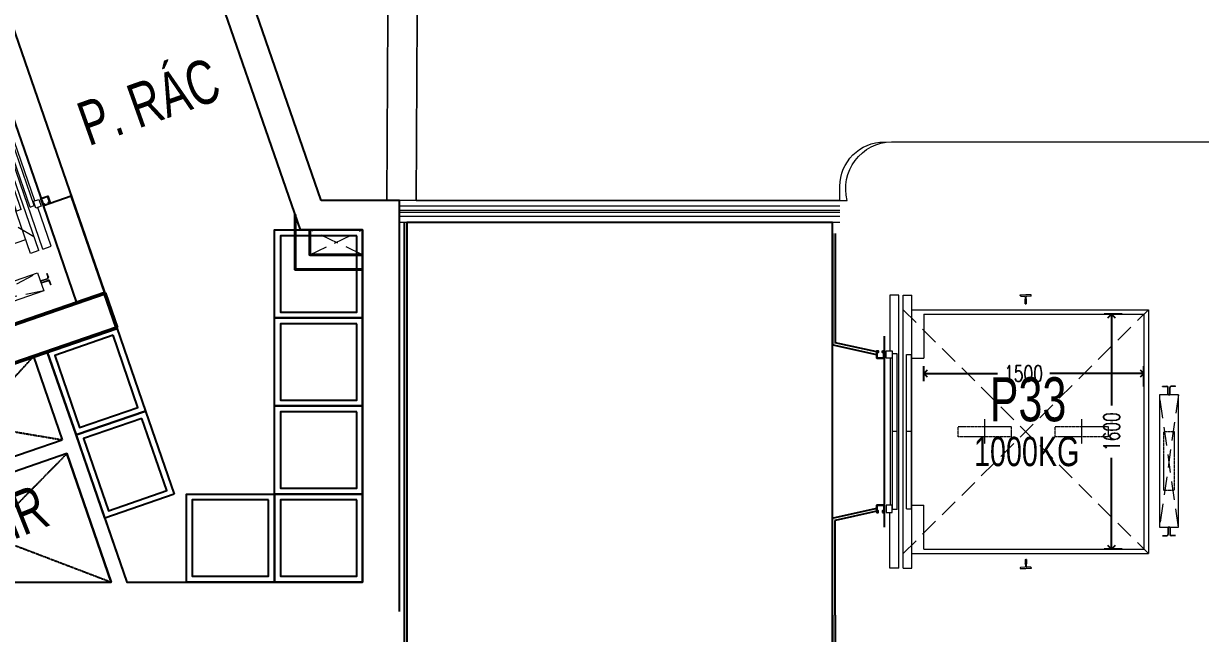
# Model space of a CAD drawing. Header units: millimetres. Extents: x -361681467 to 361175952, y -1292982 to 1550216.
# Drawn here: x -48872 to -40859, y 25220 to 29376 of the extents above; entities that cross this region are included whole.
import ezdxf
from ezdxf.enums import TextEntityAlignment as Align
from ezdxf.xclip import XClip

# ---------------------------------------------------------------- set-up
doc = ezdxf.new("R2010")
doc.units = ezdxf.units.MM
doc.header["$MEASUREMENT"] = 0
doc.header["$XCLIPFRAME"] = 0
for name, pattern in [('HIDDEN', [0.375, 0.25, -0.125]), ('Xref_ST_MBDV Cot vach 30.7.2022$0$CENTERX2', [4, 2.5, -0.5, 0.5, -0.5]), ('Xref_ST_MBDV Cot vach 30.7.2022$0$HIDDEN', [0.375, 0.25, -0.125]), ('Xref_ST_MBDV Cot vach 30.7.2022$0$PHANTOMX2', [5, 2.5, -0.5, 0.5, -0.5, 0.5, -0.5]), ('Xref_ST_MBDV Cot vach 30.7.2022$0$ST_MBDV Cot vach 220803$0$HIDDEN', [0.375, 0.25, -0.125]), ('Xref_ST_MBDV Cot vach 30.7.2022$0$ST_MBDV Cot vach 220803$0$PHANTOMX2', [5, 2.5, -0.5, 0.5, -0.5, 0.5, -0.5])]:
    doc.linetypes.add(name, pattern=pattern)
for name, color, linetype, lineweight in [('00_duong_QH', 7, 'Continuous', 9), ('AUDIT_I_220808132811-11', 7, 'Continuous', 9), ('KT-Kich thuoc', 159, 'Continuous', 18), ('KT-lomo nuoc', 3, 'HIDDEN', 5), ('KT-Net cat', 1, 'Continuous', 40), ('Xref_ST_MBDV Cot vach 30.7.2022$0$KT-Net cua', 87, 'Continuous', 9), ('Xref_ST_MBDV Cot vach 30.7.2022$0$KT-Net thay', 7, 'Continuous', 15), ('Xref_ST_MBDV Cot vach 30.7.2022$0$KT-Noi that', 36, 'Continuous', 9), ('Xref_ST_MBDV Cot vach 30.7.2022$0$ST_MBDV Cot vach 220803$0$KT-Noi that', 36, 'Continuous', 9), ('Xref_ST_MBDV Cot vach 30.7.2022$0$ST_MBDV Cot vach 220803$0$Xref_ST_MBDV Cot vach 30.7.2022$0$KT-Net cot vach', 6, 'Continuous', 50)]:
    doc.layers.add(name, color=color, linetype=linetype, lineweight=lineweight)
for name, color, linetype in [('Xref_ST_MBDV Cot vach 30.7.2022$0$KT-Dim', 8, 'Continuous'), ('Xref_ST_MBDV Cot vach 30.7.2022$0$KT-Net manh', 139, 'Continuous'), ('Xref_ST_MBDV Cot vach 30.7.2022$0$KT-Text', 7, 'Continuous'), ('Xref_ST_MBDV Cot vach 30.7.2022$0$KT-Tuong', 1, 'Continuous'), ('Xref_ST_MBDV Cot vach 30.7.2022$0$ST_MBDV Cot vach 220803$0$220403_HDN_Penthouse Plan$0$A-_FURN----_E-_N', 251, 'Continuous'), ('Xref_ST_MBDV Cot vach 30.7.2022$0$ST_MBDV Cot vach 220803$0$KT-Khuat', 9, 'Xref_ST_MBDV Cot vach 30.7.2022$0$ST_MBDV Cot vach 220803$0$HIDDEN'), ('Xref_ST_MBDV Cot vach 30.7.2022$0$ST_MBDV Cot vach 220803$0$KT-Net manh', 139, 'Continuous'), ('Xref_ST_MBDV Cot vach 30.7.2022$0$ST_MBDV Cot vach 220803$0$KT-Text', 7, 'Continuous'), ('Xref_ST_MBDV Cot vach 30.7.2022$0$ST_MBDV Cot vach 220803$0$Xref_ST_MBDV Cot vach 30.7.2022$0$KT-Text', 7, 'Continuous'), ('Xref_ST_MBDV Cot vach 30.7.2022$0$ST_MBDV Cot vach 220803$0$Xref_ST_MBDV Cot vach 30.7.2022$0$KT-Tuong', 1, 'Continuous')]:
    doc.layers.add(name, color=color, linetype=linetype)
doc.styles.add('Xref_ST_MBDV Cot vach 30.7.2022$0$Arial', font='arial.ttf', dxfattribs={"width": 0.7})
doc.styles.add('Xref_ST_MBDV Cot vach 30.7.2022$0$DIM', font='vnsimli.shx', dxfattribs={"width": 0.7})
doc.styles.add('Xref_ST_MBDV Cot vach 30.7.2022$0$ST_MBDV Cot vach 220803$0$Arial', font='arial.ttf', dxfattribs={"width": 0.7})
doc.styles.add('Xref_ST_MBDV Cot vach 30.7.2022$0$ST_MBDV Cot vach 220803$0$DIM', font='vnsimli.shx', dxfattribs={"width": 0.7})
doc.styles.add('Xref_ST_MBDV Cot vach 30.7.2022$0$ST_MBDV Cot vach 220803$0$Xref_ST_MBDV Cot vach 30.7.2022$0$Arial', font='arial.ttf', dxfattribs={"width": 0.7})
doc.dimstyles.new('Xref_ST_MBDV Cot vach 30.7.2022$0$CCU 1-100 A1', dxfattribs={"dimscale": 100, "dimtxt": 2.2, "dimasz": 1, "dimexe": 1, "dimexo": 0, "dimgap": 1, "dimtad": 1, "dimdec": 0, "dimdsep": 46, "dimtxsty": 'Xref_ST_MBDV Cot vach 30.7.2022$0$DIM', "dimblk1": 'Xref_ST_MBDV Cot vach 30.7.2022$0$_ARCHTICK', "dimblk2": 'Xref_ST_MBDV Cot vach 30.7.2022$0$_ARCHTICK', "dimsah": 1, "dimcen": 0, "dimdle": 1, "dimclrd": 256, "dimclre": 256, "dimclrt": 31, "dimadec": 0, "dimazin": 0, "dimtfac": 1, "dimtdec": 0, "dimtix": 1, "dimtmove": 2, "dimatfit": 3, "dimldrblk": 'Xref_ST_MBDV Cot vach 30.7.2022$0$_ARCHTICK', "dimfxl": 8, "dimtolj": 1, "dimarcsym": 0})
doc.dimstyles.new('Xref_ST_MBDV Cot vach 30.7.2022$0$ST_MBDV Cot vach 220803$0$CCU 1-100 A1', dxfattribs={"dimscale": 100, "dimtxt": 2.2, "dimasz": 1, "dimexe": 1, "dimexo": 0, "dimgap": 1, "dimtad": 1, "dimdec": 0, "dimdsep": 46, "dimtxsty": 'Xref_ST_MBDV Cot vach 30.7.2022$0$ST_MBDV Cot vach 220803$0$DIM', "dimblk1": 'Xref_ST_MBDV Cot vach 30.7.2022$0$ST_MBDV Cot vach 220803$0$_ARCHTICK', "dimblk2": 'Xref_ST_MBDV Cot vach 30.7.2022$0$ST_MBDV Cot vach 220803$0$_ARCHTICK', "dimsah": 1, "dimcen": 0, "dimdle": 1, "dimclrd": 256, "dimclre": 256, "dimclrt": 31, "dimadec": 0, "dimazin": 0, "dimtfac": 1, "dimtdec": 0, "dimtix": 1, "dimtmove": 2, "dimatfit": 3, "dimldrblk": 'Xref_ST_MBDV Cot vach 30.7.2022$0$ST_MBDV Cot vach 220803$0$_ARCHTICK', "dimfxl": 8, "dimtolj": 1, "dimarcsym": 0})

# ---------------------------------------------------------------- blocks, each defined once
blk = doc.blocks.new('Xref_ST_MBDV Cot vach 30.7.2022$0$ST_MBDV Cot vach 220803$0$_Open90')
at = {"color": 0, "linetype": 'ByBlock', "lineweight": -2}
for p, q in [((0, 0), (-1, 0)), ((-0.5, 0.5), (0, 0)), ((0, 0), (-0.5, -0.5))]:
    blk.add_line(p, q, dxfattribs=at)
blk = doc.blocks.new('*D35')
at = {"layer": 'Defpoints', "color": 5, "transparency": 16777216}
for p, q in [((608.5, 1180), (506.9, 1180)), ((556.9, 1130), (556.9, 913.3)), ((556.9, 230), (556.9, 556.7)), ((645.5, 180), (506.9, 180))]:
    blk.add_line(p, q, dxfattribs=at)
at = {"layer": 'Defpoints', "color": 0, "transparency": 16777216}
for p in [(556.9, 1180), (608.5, 1180, 0), (645.5, 180, 0)]:
    blk.add_point(p, dxfattribs=at)
at = {"layer": 'Defpoints', "color": 5, "transparency": 16777216, "xscale": 50, "yscale": 50, "zscale": 50}
for p, rotation in [((556.9, 1180), 90), ((556.9, 180), 270)]:
    blk.add_blockref('Xref_ST_MBDV Cot vach 30.7.2022$0$ST_MBDV Cot vach 220803$0$_Open90', p, dxfattribs=dict(at, rotation=rotation))
at = {"layer": 'Defpoints', "color": 5, "transparency": 16777216, "insert": (556.9, 735), "char_height": 110, "attachment_point": 5, "rotation": 90, "style": 'Xref_ST_MBDV Cot vach 30.7.2022$0$ST_MBDV Cot vach 220803$0$DIM'}
blk.add_mtext('\\A1;1000', dxfattribs=at)
blk = doc.blocks.new('Xref_ST_MBDV Cot vach 30.7.2022$0$ST_MBDV Cot vach 220803$0$_ARCHTICK')
at = {"color": 0, "linetype": 'ByBlock', "const_width": 0.15}
blk.add_lwpolyline([(-0.5, -0.5), (0.5, 0.5)], dxfattribs=at)
blk = doc.blocks.new('*D36')
at = {"layer": 'Defpoints', "color": 5, "transparency": 16777216}
for p, q in [((425, 204.6), (425, 325.7)), ((1725, 204.6), (1725, 325.7)), ((475, 275.7), (896.7, 275.7)), ((1675, 275.7), (1253.3, 275.7))]:
    blk.add_line(p, q, dxfattribs=at)
at = {"layer": 'Defpoints', "color": 0, "transparency": 16777216}
for p in [(1725, 275.7), (425, 204.6, 0), (1725, 204.6, 0)]:
    blk.add_point(p, dxfattribs=at)
at = {"layer": 'Defpoints', "color": 5, "transparency": 16777216, "xscale": 50, "yscale": 50, "zscale": 50, "rotation": 180}
blk.add_blockref('Xref_ST_MBDV Cot vach 30.7.2022$0$ST_MBDV Cot vach 220803$0$_Open90', (425, 275.7), dxfattribs=at)
at = {"layer": 'Defpoints', "color": 5, "transparency": 16777216, "xscale": 50, "yscale": 50, "zscale": 50}
blk.add_blockref('Xref_ST_MBDV Cot vach 30.7.2022$0$ST_MBDV Cot vach 220803$0$_Open90', (1725, 275.7), dxfattribs=at)
at = {"layer": 'Defpoints', "color": 5, "transparency": 16777216, "insert": (1075, 275.7), "char_height": 110, "attachment_point": 5, "style": 'Xref_ST_MBDV Cot vach 30.7.2022$0$ST_MBDV Cot vach 220803$0$DIM'}
blk.add_mtext('\\A1;1300', dxfattribs=at)
blk = doc.blocks.new('Xref_ST_MBDV Cot vach 30.7.2022$0$_Open90')
at = {"color": 0, "linetype": 'ByBlock', "lineweight": -2}
for p, q in [((0, 0), (-1, 0)), ((-0.5, 0.5), (0, 0)), ((0, 0), (-0.5, -0.5))]:
    blk.add_line(p, q, dxfattribs=at)
blk = doc.blocks.new('*D20')
at = {"layer": 'Defpoints', "color": 5, "transparency": 16777216}
for p, q in [((-2230, 1494.3), (-2230, 1595.8)), ((-2180, 1545.8), (-1728.4, 1545.8)), ((-780, 1545.8), (-1371.8, 1545.8)), ((-730, 1457.2), (-730, 1595.8))]:
    blk.add_line(p, q, dxfattribs=at)
at = {"layer": 'Defpoints', "color": 0, "transparency": 16777216}
for p in [(-2230, 1545.8), (-2230, 1494.3, 0), (-730, 1457.2, 0)]:
    blk.add_point(p, dxfattribs=at)
at = {"layer": 'Defpoints', "color": 5, "transparency": 16777216, "xscale": 50, "yscale": 50, "zscale": 50, "rotation": 180}
blk.add_blockref('Xref_ST_MBDV Cot vach 30.7.2022$0$_Open90', (-2230, 1545.8), dxfattribs=at)
at = {"layer": 'Defpoints', "color": 5, "transparency": 16777216, "xscale": 50, "yscale": 50, "zscale": 50}
blk.add_blockref('Xref_ST_MBDV Cot vach 30.7.2022$0$_Open90', (-730, 1545.8), dxfattribs=at)
at = {"layer": 'Defpoints', "color": 5, "transparency": 16777216, "insert": (-1550.1, 1545.8), "char_height": 110, "attachment_point": 5, "style": 'Xref_ST_MBDV Cot vach 30.7.2022$0$DIM'}
blk.add_mtext('\\A1;1500', dxfattribs=at)
blk = doc.blocks.new('Xref_ST_MBDV Cot vach 30.7.2022$0$_ARCHTICK')
at = {"color": 0, "linetype": 'ByBlock', "const_width": 0.15}
blk.add_lwpolyline([(-0.5, -0.5), (0.5, 0.5)], dxfattribs=at)
blk = doc.blocks.new('*D21')
at = {"layer": 'Defpoints', "color": 5, "transparency": 16777216}
for p, q in [((-879.1, 1950), (-1000.2, 1950)), ((-950.2, 1900), (-950.2, 1328.3)), ((-950.2, 400), (-950.2, 971.7)), ((-879.1, 350), (-1000.2, 350))]:
    blk.add_line(p, q, dxfattribs=at)
at = {"layer": 'Defpoints', "color": 0, "transparency": 16777216}
for p in [(-879.1, 1950, 0), (-950.2, 350), (-879.1, 350, 0)]:
    blk.add_point(p, dxfattribs=at)
at = {"layer": 'Defpoints', "color": 5, "transparency": 16777216, "xscale": 50, "yscale": 50, "zscale": 50}
for p, rotation in [((-950.2, 1950), 90), ((-950.2, 350), 270)]:
    blk.add_blockref('Xref_ST_MBDV Cot vach 30.7.2022$0$_Open90', p, dxfattribs=dict(at, rotation=rotation))
at = {"layer": 'Defpoints', "color": 5, "transparency": 16777216, "insert": (-950.2, 1150), "char_height": 110, "attachment_point": 5, "rotation": 90, "style": 'Xref_ST_MBDV Cot vach 30.7.2022$0$DIM'}
blk.add_mtext('\\A1;1600', dxfattribs=at)
blk = doc.blocks.new('ĂERWER')
at = {"layer": 'Xref_ST_MBDV Cot vach 30.7.2022$0$KT-Text', "style": 'Xref_ST_MBDV Cot vach 30.7.2022$0$Arial', "width": 0.7}
for s, height, p in [('P33', 300, (-35741.8, 26404)), ('1000KG', 200, (-35848.7, 26098.5))]:
    blk.add_text(s, height=height, dxfattribs=at).set_placement(p)
blk = doc.blocks.new('*U203')
at = {"layer": 'KT-lomo nuoc', "ltscale": 500}
for p, q in [((32.1, -166.9), (-353.5, -68.1)), ((-321.4, -235), (0, 0))]:
    blk.add_line(p, q, dxfattribs=at)
blk.add_lwpolyline([(32.1, -166.9), (-321.4, -235), (-353.5, -68.1), (0, 0)], close=True, dxfattribs=at)
blk = doc.blocks.new('CTN TN T39')
at = {"layer": 'KT-Net cat', "elevation": 0}
for points in [[(-36710.5, 1004.5), (-36710.5, 630), (-36250.5, 630)], [(-36610.5, 900), (-36610.5, 730), (-36250.5, 730)]]:
    blk.add_lwpolyline(points, dxfattribs=at)
at = {"layer": 'KT-lomo nuoc', "linetype": 'HIDDEN', "xscale": -0.9999999999999997, "rotation": 10.8976534755902}
blk.add_blockref('*U203', (-36610.5, 900, 0), dxfattribs=at)
blk = doc.blocks.new('Xref_ST_MBDV Cot vach 30.7.2022$0$ST_MBDV Cot vach 220803$0$THANG MAY RAC 500KG')
at = {"layer": 'Xref_ST_MBDV Cot vach 30.7.2022$0$ST_MBDV Cot vach 220803$0$KT-Net manh'}
blk.add_line((575, 1450), (1575, 1450), dxfattribs=at)
at = {"layer": 'Xref_ST_MBDV Cot vach 30.7.2022$0$ST_MBDV Cot vach 220803$0$KT-Net manh', "linetype": 'Continuous', "ltscale": 2}
blk.add_line((575, 1450), (1575, 1450), dxfattribs=at)
at = {"layer": 'Xref_ST_MBDV Cot vach 30.7.2022$0$ST_MBDV Cot vach 220803$0$KT-Net manh', "ltscale": 2}
for points in [[(575, 1460), (575, 1450), (625, 1450), (625, 1500), (575, 1500), (575, 1490), (585, 1490), (585, 1491.6), (576.6, 1491.6), (576.6, 1498.4), (623.4, 1498.4), (623.4, 1451.6), (576.6, 1451.6), (576.6, 1458.4), (585, 1458.4), (585, 1460)], [(1575, 1460), (1575, 1450), (1525, 1450), (1525, 1500), (1575, 1500), (1575, 1490), (1565, 1490), (1565, 1491.6), (1573.4, 1491.6), (1573.4, 1498.4), (1526.6, 1498.4), (1526.6, 1451.6), (1573.4, 1451.6), (1573.4, 1458.4), (1565, 1458.4), (1565, 1460)]]:
    blk.add_lwpolyline(points, close=True, dxfattribs=at)
at = {"layer": 'Xref_ST_MBDV Cot vach 30.7.2022$0$ST_MBDV Cot vach 220803$0$KT-Noi that', "linetype": 'Continuous', "ltscale": 2}
for p, q in [((295, 1410, 0), (575, 1410, 0)), ((295, 1350, 0), (295, 1410, 0)), ((1555, 1391.3, 0), (595, 1391.3, 0)), ((595, 1361, 0), (595, 1391.3, 0)), ((1525, 1405, 0), (625, 1405, 0)), ((1075, 1361, 0), (1075, 1391.3, 0)), ((1555, 1361, 0), (1555, 1391.3, 0)), ((1855, 1410, 0), (1575, 1410, 0)), ((1855, 1350, 0), (1855, 1410, 0)), ((1855, 1350, 0), (295, 1350, 0)), ((1855, 1320, 0), (295, 1320, 0)), ((295, 1320, 0), (295, 1260, 0)), ((1555, 1361, 0), (595, 1361, 0)), ((1550, 1298, 0), (600, 1298, 0)), ((600, 1298, 0), (600, 1264, 0)), ((1075, 1264, 0), (1075, 1298, 0)), ((1550, 1298, 0), (1550, 1264, 0)), ((1855, 1320, 0), (1855, 1260, 0)), ((1855, 1260, 0), (295, 1260, 0)), ((394, 1260, 0), (394, 150, 0)), ((1550, 1264, 0), (600, 1264, 0)), ((625, 1260, 0), (625, 1180, 0)), ((1525, 1260, 0), (1525, 1180, 0)), ((1756, 1260, 0), (1756, 150, 0)), ((425, 1180, 0), (425, 180, 0)), ((425, 1180, 0), (625, 1180, 0)), ((1725, 1180, 0), (1525, 1180, 0)), ((1725, 1180, 0), (1725, 180, 0)), ((425, 180, 0), (1725, 180, 0)), ((394, 150, 0), (1756, 150, 0))]:
    blk.add_line(p, q, dxfattribs=at)
at = {"layer": 'Xref_ST_MBDV Cot vach 30.7.2022$0$ST_MBDV Cot vach 220803$0$KT-Noi that', "linetype": 'Xref_ST_MBDV Cot vach 30.7.2022$0$ST_MBDV Cot vach 220803$0$HIDDEN', "ltscale": 500}
for p, q in [((394, 1320, 0), (1756, 150, 0)), ((1756, 1320, 0), (394, 150, 0)), ((2126.2, 363.2), (1996.2, 1263.2)), ((2126.2, 1263.2), (1996.2, 363.2))]:
    blk.add_line(p, q, dxfattribs=at)
at = {"layer": 'Xref_ST_MBDV Cot vach 30.7.2022$0$ST_MBDV Cot vach 220803$0$KT-Noi that', "linetype": 'Continuous'}
for p, q in [((2017.7, 1323.2), (2046.8, 1323.2)), ((2017.7, 1320), (2046.8, 1320)), ((2053, 1269.4), (2053, 1313.8)), ((2056.2, 1269.4), (2056.2, 1313.8)), ((2066.2, 1269.4), (2066.2, 1313.8)), ((2069.4, 1269.4), (2069.4, 1313.8)), ((2104.7, 1323.2), (2075.6, 1323.2)), ((2104.7, 1320), (2075.6, 1320)), ((2063.2, 1266.4), (2059.2, 1266.4)), ((2063.2, 1263.2), (2059.2, 1263.2)), ((298, 522.5, 0), (293, 522.5, 0)), ((293, 522.5, 0), (293, 485, 0)), ((293, 447.5, 0), (293, 485, 0)), ((301, 519.5, 0), (304.1, 490.1, 0)), ((320.9, 487.1, 0), (307.1, 487.1, 0)), ((320.9, 482.9, 0), (307.1, 482.9, 0)), ((354, 490, 0), (325, 490, 0)), ((355, 489, 0), (355, 485, 0)), ((355, 481, 0), (355, 485, 0)), ((1795, 489, 0), (1795, 485, 0)), ((1795, 481, 0), (1795, 485, 0)), ((1796, 490, 0), (1825, 490, 0)), ((1829.1, 487.1, 0), (1842.9, 487.1, 0)), ((1829.1, 482.9, 0), (1842.9, 482.9, 0)), ((1849, 519.5, 0), (1845.9, 490.1, 0)), ((1852, 522.5, 0), (1857, 522.5, 0)), ((1857, 522.5, 0), (1857, 485, 0)), ((1857, 447.5, 0), (1857, 485, 0)), ((298, 447.5, 0), (293, 447.5, 0)), ((301, 450.5, 0), (304.1, 479.9, 0)), ((354, 480, 0), (325, 480, 0)), ((1796, 480, 0), (1825, 480, 0)), ((1849, 450.5, 0), (1845.9, 479.9, 0)), ((1852, 447.5, 0), (1857, 447.5, 0)), ((2053, 357), (2053, 312.6)), ((2056.2, 357), (2056.2, 312.6)), ((2063.2, 363.2), (2059.2, 363.2)), ((2063.2, 360), (2059.2, 360)), ((2066.2, 357), (2066.2, 312.6)), ((2069.4, 357), (2069.4, 312.6)), ((2017.7, 306.4), (2046.8, 306.4)), ((2017.7, 306.4), (2017.7, 303.2)), ((2017.7, 303.2), (2046.8, 303.2)), ((2104.7, 306.4), (2075.6, 306.4)), ((2104.7, 303.2), (2075.6, 303.2)), ((2104.7, 306.4), (2104.7, 303.2))]:
    blk.add_line(p, q, dxfattribs=at)
at = {"layer": 'Xref_ST_MBDV Cot vach 30.7.2022$0$ST_MBDV Cot vach 220803$0$KT-Noi that', "linetype": 'Continuous', "ltscale": 2, "elevation": 0}
for points in [[(575, 1435), (575, 1395), (625, 1395), (625, 1435)], [(1575, 1435), (1575, 1395), (1525, 1395), (1525, 1435)]]:
    blk.add_lwpolyline(points, close=True, dxfattribs=at)
at = {"layer": 'Xref_ST_MBDV Cot vach 30.7.2022$0$ST_MBDV Cot vach 220803$0$KT-Noi that', "linetype": 'Continuous', "ltscale": 2}
blk.add_lwpolyline([(2126.2, 363.2), (1996.2, 363.2), (1996.2, 1263.2), (2126.2, 1263.2)], close=True, dxfattribs=at)
at = {"layer": 'Xref_ST_MBDV Cot vach 30.7.2022$0$ST_MBDV Cot vach 220803$0$KT-Noi that', "linetype": 'Xref_ST_MBDV Cot vach 30.7.2022$0$ST_MBDV Cot vach 220803$0$PHANTOMX2'}
blk.add_lwpolyline([(2097.2, 613.2), (2097.2, 1013.2), (2025.2, 1013.2), (2025.2, 613.2)], close=True, dxfattribs=at)
at = {"layer": 'Xref_ST_MBDV Cot vach 30.7.2022$0$ST_MBDV Cot vach 220803$0$KT-Noi that', "linetype": 'Continuous'}
for centre, radius, start, end in [((2046.8, 1313.8), 9.4, 0, 90), ((2046.8, 1313.8), 6.2, 0, 90), ((2075.6, 1313.8), 9.4, 90, 180), ((2075.6, 1313.8), 6.2, 90, 180), ((2059.2, 1269.4), 6.2, 180, 270), ((2059.2, 1269.4), 3, 180, 270), ((2063.2, 1269.4), 6.2, 270, 0), ((2063.2, 1269.4), 3, 270, 0), ((298, 519.5, 0), 3, 0, 90), ((307.1, 490.1, 0), 3, 180, 270), ((307.1, 479.9, 0), 3, 90, 180), ((320.3, 492.3, 0), 5.25, 276.68272, 334.33028), ((320.3, 477.7, 0), 5.25, 25.66972, 83.31728), ((354, 489, 0), 1, 0, 90), ((354, 481, 0), 1, 270, 0), ((1796, 489, 0), 1, 90, 180), ((1796, 481, 0), 1, 180, 270), ((1829.7, 492.3, 0), 5.25, 205.66972, 263.31728), ((1829.7, 477.7, 0), 5.25, 96.68272, 154.33028), ((1842.9, 490.1, 0), 3, 270, 0), ((1842.9, 479.9, 0), 3, 0, 90), ((1852, 519.5, 0), 3, 90, 180), ((298, 450.5, 0), 3, 270, 0), ((1852, 450.5, 0), 3, 180, 270), ((2059.2, 357), 6.2, 90, 180), ((2059.2, 357), 3, 90, 180), ((2063.2, 357), 6.2, 0, 90), ((2063.2, 357), 3, 0, 90), ((2046.8, 312.6), 9.4, 270, 0), ((2046.8, 312.6), 6.2, 270, 0), ((2075.6, 312.6), 9.4, 180, 270), ((2075.6, 312.6), 6.2, 180, 270)]:
    blk.add_arc(centre, radius, start, end, dxfattribs=at)
at = {"layer": 'Defpoints', "color": 5}
for base, p1, p2, angle, picture, middle in [((556.9, 1180), (645.5, 180, 0), (608.5, 1180, 0), 90, '*D35', (556.9, 735)), ((1725, 275.7), (425, 204.6, 0), (1725, 204.6, 0), 180, '*D36', (1075, 275.7))]:
    dim = blk.add_linear_dim(base=base, p1=p1, p2=p2, angle=angle, dimstyle='Xref_ST_MBDV Cot vach 30.7.2022$0$ST_MBDV Cot vach 220803$0$CCU 1-100 A1', override={"dimscale": 50, "dimblk1": 'Xref_ST_MBDV Cot vach 30.7.2022$0$ST_MBDV Cot vach 220803$0$_Open90', "dimblk2": 'Xref_ST_MBDV Cot vach 30.7.2022$0$ST_MBDV Cot vach 220803$0$_Open90', "dimclrd": 5, "dimclre": 5, "dimclrt": 5, "dimlwd": 65535, "dimlwe": 65535}, dxfattribs=at)
    dim.commit()
    dim.dimension.update_dxf_attribs({"geometry": picture, "text_midpoint": middle, "dimtype": 128})
blk = doc.blocks.new('Xref_ST_MBDV Cot vach 30.7.2022$0$TM 1000kg')
at = {"layer": 'Xref_ST_MBDV Cot vach 30.7.2022$0$KT-Net manh'}
for p, q in [((-2850, 2500), (-2850, 1742.2)), ((-2832, 2500), (-2832, 1754.4)), ((-2500, 1800), (-2500, 500)), ((-2850, 1742.2), (-2847, 1742.2)), ((-2847, 1742.2), (-2847, 1739.2)), ((-2550, 1674.2), (-2847, 1739.2)), ((-2550, 1692.7), (-2832, 1754.4)), ((-2550, 625.8), (-2847, 560.8)), ((-2550, 607.3), (-2832, 545.6)), ((-2850, 557.8), (-2847, 557.8)), ((-2850, -100), (-2850, 557.8)), ((-2847, 557.8), (-2847, 560.8)), ((-2832, -100), (-2832, 545.6))]:
    blk.add_line(p, q, dxfattribs=at)
at = {"layer": 'Xref_ST_MBDV Cot vach 30.7.2022$0$KT-Net manh', "const_width": 2}
for points in [[(-2847, 1742.2), (-2832, 1754.4)], [(-2847, 557.8), (-2832, 545.6)]]:
    blk.add_lwpolyline(points, dxfattribs=at)
at = {"layer": 'Xref_ST_MBDV Cot vach 30.7.2022$0$KT-Net manh', "ltscale": 2}
for points in [[(-2510, 1700), (-2500, 1700), (-2500, 1650), (-2550, 1650), (-2550, 1700), (-2540, 1700), (-2540, 1690), (-2541.6, 1690), (-2541.6, 1698.4), (-2548.4, 1698.4), (-2548.4, 1651.6), (-2501.6, 1651.6), (-2501.6, 1698.4), (-2508.4, 1698.4), (-2508.4, 1690), (-2510, 1690)], [(-2510, 600), (-2500, 600), (-2500, 650), (-2550, 650), (-2550, 600), (-2540, 600), (-2540, 610), (-2541.6, 610), (-2541.6, 601.6), (-2548.4, 601.6), (-2548.4, 648.4), (-2501.6, 648.4), (-2501.6, 601.6), (-2508.4, 601.6), (-2508.4, 610), (-2510, 610)]]:
    blk.add_lwpolyline(points, close=True, dxfattribs=at)
at = {"layer": 'Xref_ST_MBDV Cot vach 30.7.2022$0$KT-Noi that', "linetype": 'Continuous', "ltscale": 2}
for p, q in [((-2460, 2080, 0), (-2460, 1700, 0)), ((-2400, 2080, 0), (-2460, 2080, 0)), ((-2400, 220, 0), (-2400, 2080, 0)), ((-2370, 220, 0), (-2370, 2080, 0)), ((-2370, 2080, 0), (-2310, 2080, 0)), ((-2310, 220, 0), (-2310, 2080, 0)), ((-2310, 1981, 0), (-700, 1981, 0)), ((-2230, 1950, 0), (-730, 1950, 0)), ((-2230, 1950, 0), (-2230, 1650, 0)), ((-730, 1950, 0), (-730, 350, 0)), ((-700, 1981, 0), (-700, 319, 0)), ((-2455, 650, 0), (-2455, 1650, 0)), ((-2441.3, 620, 0), (-2441.3, 1680, 0)), ((-2411, 1680, 0), (-2441.3, 1680, 0)), ((-2411, 620, 0), (-2411, 1680, 0)), ((-2348, 625, 0), (-2348, 1675, 0)), ((-2348, 1675, 0), (-2314, 1675, 0)), ((-2314, 625, 0), (-2314, 1675, 0)), ((-2310, 1650, 0), (-2230, 1650, 0)), ((-2411, 1150, 0), (-2441.3, 1150, 0)), ((-2314, 1150, 0), (-2348, 1150, 0)), ((-2310, 650, 0), (-2230, 650, 0)), ((-2230, 350, 0), (-2230, 650, 0)), ((-2460, 220, 0), (-2460, 600, 0)), ((-2411, 620, 0), (-2441.3, 620, 0)), ((-2348, 625, 0), (-2314, 625, 0)), ((-2230, 350, 0), (-730, 350, 0)), ((-2310, 319, 0), (-700, 319, 0)), ((-2400, 220, 0), (-2460, 220, 0)), ((-2370, 220, 0), (-2310, 220, 0))]:
    blk.add_line(p, q, dxfattribs=at)
at = {"layer": 'Xref_ST_MBDV Cot vach 30.7.2022$0$KT-Noi that', "linetype": 'Continuous'}
for p, q in [((-1572.5, 2077, 0), (-1572.5, 2082, 0)), ((-1572.5, 2082, 0), (-1535, 2082, 0)), ((-1569.5, 2074, 0), (-1540.1, 2070.9, 0)), ((-1540, 2021, 0), (-1540, 2050, 0)), ((-1539, 2020, 0), (-1535, 2020, 0)), ((-1537.1, 2054.1, 0), (-1537.1, 2067.9, 0)), ((-1497.5, 2082, 0), (-1535, 2082, 0)), ((-1531, 2020, 0), (-1535, 2020, 0)), ((-1532.9, 2054.1, 0), (-1532.9, 2067.9, 0)), ((-1530, 2021, 0), (-1530, 2050, 0)), ((-1500.5, 2074, 0), (-1529.9, 2070.9, 0)), ((-1497.5, 2077, 0), (-1497.5, 2082, 0)), ((-603.5, 1460, 0), (-574.4, 1460, 0)), ((-603.5, 1456.8, 0), (-603.5, 1460, 0)), ((-603.5, 1456.8, 0), (-574.4, 1456.8, 0)), ((-568.2, 1406.2, 0), (-568.2, 1450.6, 0)), ((-565, 1406.2, 0), (-565, 1450.6, 0)), ((-555, 1406.2, 0), (-555, 1450.6, 0)), ((-551.8, 1406.2, 0), (-551.8, 1450.6, 0)), ((-516.5, 1460, 0), (-545.6, 1460, 0)), ((-516.5, 1456.8, 0), (-545.6, 1456.8, 0)), ((-516.5, 1456.8, 0), (-516.5, 1460, 0)), ((-558, 1403.2, 0), (-562, 1403.2, 0)), ((-558, 1400, 0), (-562, 1400, 0)), ((-568.2, 493.8, 0), (-568.2, 449.4, 0)), ((-565, 493.8, 0), (-565, 449.4, 0)), ((-558, 500, 0), (-562, 500, 0)), ((-558, 496.8, 0), (-562, 496.8, 0)), ((-555, 493.8, 0), (-555, 449.4, 0)), ((-551.8, 493.8, 0), (-551.8, 449.4, 0)), ((-603.5, 443.2, 0), (-574.4, 443.2, 0)), ((-603.5, 440, 0), (-574.4, 440, 0)), ((-516.5, 443.2, 0), (-545.6, 443.2, 0)), ((-516.5, 440, 0), (-545.6, 440, 0)), ((-1540, 279, 0), (-1540, 250, 0)), ((-1539, 280, 0), (-1535, 280, 0)), ((-1537.1, 245.9, 0), (-1537.1, 232.1, 0)), ((-1531, 280, 0), (-1535, 280, 0)), ((-1532.9, 245.9, 0), (-1532.9, 232.1, 0)), ((-1530, 279, 0), (-1530, 250, 0)), ((-1572.5, 223, 0), (-1572.5, 218, 0)), ((-1572.5, 218, 0), (-1535, 218, 0)), ((-1569.5, 226, 0), (-1540.1, 229.1, 0)), ((-1497.5, 218, 0), (-1535, 218, 0)), ((-1500.5, 226, 0), (-1529.9, 229.1, 0)), ((-1497.5, 223, 0), (-1497.5, 218, 0))]:
    blk.add_line(p, q, dxfattribs=at)
at = {"layer": 'Xref_ST_MBDV Cot vach 30.7.2022$0$KT-Noi that', "linetype": 'Xref_ST_MBDV Cot vach 30.7.2022$0$HIDDEN', "ltscale": 500}
for p, q in [((-2370, 1981, 0), (-700, 319, 0)), ((-2370, 319, 0), (-700, 1981, 0)), ((-495, 1400, 0), (-625, 500, 0)), ((-495, 500, 0), (-625, 1400, 0))]:
    blk.add_line(p, q, dxfattribs=at)
at = {"layer": 'Xref_ST_MBDV Cot vach 30.7.2022$0$KT-Noi that', "linetype": 'Xref_ST_MBDV Cot vach 30.7.2022$0$CENTERX2'}
for p, q in [((-1815, 1236, 0), (-1815, 1066.7, 0)), ((-1155, 1236, 0), (-1155, 1066.7, 0))]:
    blk.add_line(p, q, dxfattribs=at)
at = {"layer": 'Xref_ST_MBDV Cot vach 30.7.2022$0$KT-Noi that', "linetype": 'Continuous', "ltscale": 2, "elevation": 0}
for points in [[(-2485, 1700), (-2445, 1700), (-2445, 1650), (-2485, 1650)], [(-495, 1400), (-625, 1400), (-625, 500), (-495, 500)], [(-2485, 600), (-2445, 600), (-2445, 650), (-2485, 650)]]:
    blk.add_lwpolyline(points, close=True, dxfattribs=at)
at = {"layer": 'Xref_ST_MBDV Cot vach 30.7.2022$0$KT-Noi that', "linetype": 'Xref_ST_MBDV Cot vach 30.7.2022$0$PHANTOMX2', "elevation": 0}
for points in [[(-1635, 1186), (-1635, 1114), (-1995, 1114), (-1995, 1186)], [(-975, 1186), (-975, 1114), (-1335, 1114), (-1335, 1186)], [(-524, 1150), (-524, 750), (-596, 750), (-596, 1150)]]:
    blk.add_lwpolyline(points, close=True, dxfattribs=at)
at = {"layer": 'Xref_ST_MBDV Cot vach 30.7.2022$0$KT-Noi that', "linetype": 'Continuous'}
for centre, radius, start, end in [((-1569.5, 2077, 0), 3, 180, 270), ((-1540.1, 2067.9, 0), 3, 0, 90), ((-1542.3, 2054.7, 0), 5.25, 295.66972, 353.31728), ((-1539, 2021, 0), 1, 180, 270), ((-1529.9, 2067.9, 0), 3, 90, 180), ((-1527.7, 2054.7, 0), 5.25, 186.68272, 244.33028), ((-1531, 2021, 0), 1, 270, 0), ((-1500.5, 2077, 0), 3, 270, 0), ((-574.4, 1450.6, 0), 9.4, 0, 90), ((-574.4, 1450.6, 0), 6.2, 0, 90), ((-545.6, 1450.6, 0), 9.4, 90, 180), ((-545.6, 1450.6, 0), 6.2, 90, 180), ((-562, 1406.2, 0), 6.2, 180, 270), ((-562, 1406.2, 0), 3, 180, 270), ((-558, 1406.2, 0), 3, 270, 0), ((-558, 1406.2, 0), 6.2, 270, 0), ((-562, 493.8, 0), 6.2, 90, 180), ((-562, 493.8, 0), 3, 90, 180), ((-558, 493.8, 0), 6.2, 0, 90), ((-558, 493.8, 0), 3, 0, 90), ((-574.4, 449.4, 0), 6.2, 270, 0), ((-574.4, 449.4, 0), 9.4, 270, 0), ((-545.6, 449.4, 0), 9.4, 180, 270), ((-545.6, 449.4, 0), 6.2, 180, 270), ((-1539, 279, 0), 1, 90, 180), ((-1542.3, 245.3, 0), 5.25, 6.68272, 64.33028), ((-1527.7, 245.3, 0), 5.25, 115.66972, 173.31728), ((-1531, 279, 0), 1, 0, 90), ((-1569.5, 223, 0), 3, 90, 180), ((-1540.1, 232.1, 0), 3, 270, 0), ((-1529.9, 232.1, 0), 3, 180, 270), ((-1500.5, 223, 0), 3, 0, 90)]:
    blk.add_arc(centre, radius, start, end, dxfattribs=at)
at = {"layer": 'Defpoints', "color": 5}
for base, p1, p2, angle, picture, middle in [((-950.2, 350), (-879.1, 1950, 0), (-879.1, 350, 0), 90, '*D21', (-950.2, 1150)), ((-2230, 1545.8), (-730, 1457.2, 0), (-2230, 1494.3, 0), 180, '*D20', (-1550.1, 1545.8))]:
    dim = blk.add_linear_dim(base=base, p1=p1, p2=p2, angle=angle, dimstyle='Xref_ST_MBDV Cot vach 30.7.2022$0$CCU 1-100 A1', override={"dimscale": 50, "dimblk1": 'Xref_ST_MBDV Cot vach 30.7.2022$0$_Open90', "dimblk2": 'Xref_ST_MBDV Cot vach 30.7.2022$0$_Open90', "dimclrd": 5, "dimclre": 5, "dimclrt": 5, "dimlwd": 65535, "dimlwe": 65535}, dxfattribs=at)
    dim.commit()
    dim.dimension.update_dxf_attribs({"geometry": picture, "text_midpoint": middle, "dimtype": 128})

msp = doc.modelspace()

# ---------------------------------------------------------------- linework, layer by layer
at = {"layer": '00_duong_QH', "color": 251, "extrusion": (7.52316e-37, 3.29453e-06, 1), "elevation": -0.7}
for points in [[(-73995.4, 47058.4), (-74402.9, 48238.6), (-74743.3, 49264.2, -0.572135), (-70356.3, 55577), (-70356.3, 55577), (-55283.7, 51221.9, -0.260044), (-52353, 48619), (-48213, 36692.5), (-46490.6, 31673.7, -0.085159), (-46189.3, 29842.7), (-46199.4, 28170.4), (-43263.5, 28170.4, -0.485333), (-42963.5, 28570.4), (-14846.4, 28570.4, -0.332565), (-9646.5, 23917.1), (-8080.4, 16402), (-8041.4, 16200.2), (-7198.6, 12371.4, -0.474364), (-12357.6, 6070.4), (-45142.5, 6070.4), (-57495, 6070.4, -0.321044), (-62697.4, 9785.7), (-71022.3, 33863.9, 0.410943), (-71669.2, 34182.9)], [(-74274, 48517.7), (-74557.5, 49338.9, -0.568504), (-70391.7, 55379.1), (-55333, 51027.9, -0.260447), (-52542.1, 48553.7), (-48414.3, 36622.8), (-46679.6, 31608.3, -0.085159), (-46389.3, 29843.9), (-46399.4, 28170.4)], [(-7605.7, 12428.3, -0.462261), (-12359, 6670.4), (-57540.4, 6680.2, -0.32003), (-62128.4, 9976.3), (-70455.2, 34060, 0.414195), (-71870.6, 34748.2, 0.414195)], [(-7408.8, 12463.3, -0.46235), (-12357.6, 6470.4), (-57540.8, 6480.2, -0.320024), (-62317.6, 9911.4), (-70644.2, 33994.6, 0.414195), (-71805.3, 34559.2)]]:
    msp.add_lwpolyline(points, format="xyb", dxfattribs=at)
at = {"layer": 'AUDIT_I_220808132811-11', "elevation": 0}
for points in [[(-46199.4, 28170.4), (-46189.3, 29842.7, 0.085159), (-46490.6, 31673.7), (-48225.3, 36688.2), (-52353, 48619, 0.260045), (-55283.7, 51221.9), (-70356.3, 55577, 0.572135), (-74743.3, 49264.2), (-74460.4, 48444.2)], [(-46399.4, 28170.4), (-46389.3, 29843.9, 0.085159), (-46679.6, 31608.3), (-48414.3, 36622.8), (-52542, 48553.4, 0.260467), (-55333, 51027.9), (-70391.7, 55379.1, 0.571317), (-74557.5, 49338.9), (-74274.2, 48517.8)], [(-43313.5, 28168.2), (-43313.5, 28268.2, -0.414214), (-43013.5, 28568.2), (-14846.4, 28570.4, -0.185524), (-11162, 26808.9, -0.132659), (-9646.5, 23917.1, 0.132659)]]:
    msp.add_lwpolyline(points, format="xyb", dxfattribs=at)
at = {"layer": 'Defpoints', "elevation": 0}
msp.add_lwpolyline([(-47714.3, 30075.7), (-49037.7, 29618.8), (-48238.1, 27302.9), (-48710.7, 27139.8), (-48168.9, 25570.4), (-46563.5, 25570.4), (-46563.5, 27970.4), (-46987.4, 27970.4)], close=True, dxfattribs=at)
at = {"layer": 'Xref_ST_MBDV Cot vach 30.7.2022$0$KT-Net cua'}
for p, q in [((-43313.5, 28130.4, 0), (-46313.5, 28130.4)), ((-43313.5, 28101.4, 0), (-46313.5, 28101.4)), ((-43313.5, 28089.4, 0), (-46313.5, 28089.4)), ((-43313.5, 28060.4, 0), (-46313.5, 28060.4))]:
    msp.add_line(p, q, dxfattribs=at)
at = {"layer": 'Xref_ST_MBDV Cot vach 30.7.2022$0$KT-Net manh'}
for p, q in [((-46281.6, 28020.4, 0), (-46281.5, 25220.4, 0)), ((-46263.6, 28020.4, 0), (-46263.6, 25220.4, 0)), ((-43363.5, 25345.4), (-43363.5, 25220.4, 0)), ((-43345.6, 25345.4, 0), (-43345.5, 25220.4, 0))]:
    msp.add_line(p, q, dxfattribs=at)
at = {"layer": 'Xref_ST_MBDV Cot vach 30.7.2022$0$KT-Net manh', "elevation": 0}
msp.add_lwpolyline([(-46263.6, 17670.4), (-43363.5, 17670.4), (-43363.5, 28020.4), (-46263.6, 28020.4)], close=True, dxfattribs=at)
at = {"layer": 'Xref_ST_MBDV Cot vach 30.7.2022$0$KT-Net thay'}
for p, q in [((-43313.5, 28170.4, 0), (-46313.5, 28170.4)), ((-43313.5, 28020.4, 0), (-46313.5, 28020.4))]:
    msp.add_line(p, q, dxfattribs=at)
at = {"layer": 'Xref_ST_MBDV Cot vach 30.7.2022$0$KT-Tuong'}
msp.add_line((-46844.9, 28170.4), (-48177.9, 32031.4), dxfattribs=at)
at = {"layer": 'Xref_ST_MBDV Cot vach 30.7.2022$0$ST_MBDV Cot vach 220803$0$220403_HDN_Penthouse Plan$0$A-_FURN----_E-_N', "extrusion": (-1.00461e-06, -1.44698e-18, 1), "elevation": 0}
for points in [[(-46563.5, 27370.4), (-47163.5, 27370.4), (-47163.5, 27970.4), (-46563.5, 27970.4)], [(-46563.5, 26770.4), (-47163.5, 26770.4), (-47163.5, 27370.4), (-46563.5, 27370.4)], [(-46563.5, 26170.4), (-47163.5, 26170.4), (-47163.5, 26770.4), (-46563.5, 26770.4)], [(-47163.5, 25570.4), (-47763.5, 25570.4), (-47763.5, 26170.4), (-47163.5, 26170.4)], [(-46563.5, 25570.4), (-47163.5, 25570.4), (-47163.5, 26170.4), (-46563.5, 26170.4)]]:
    msp.add_lwpolyline(points, close=True, dxfattribs=at)
at = {"layer": 'Xref_ST_MBDV Cot vach 30.7.2022$0$ST_MBDV Cot vach 220803$0$220403_HDN_Penthouse Plan$0$A-_FURN----_E-_N', "extrusion": (-1.00461e-06, -3.75112e-05, 1)}
for points, elevation in [([(-46603.5, 27930.4), (-47123.5, 27930.4), (-47123.5, 27410.4), (-46603.5, 27410.4)], -1), ([(-46603.5, 27330.4), (-47123.5, 27330.4), (-47123.5, 26810.4), (-46603.5, 26810.4)], -1), ([(-46603.5, 26730.4), (-47123.5, 26730.4), (-47123.5, 26210.4), (-46603.5, 26210.4)], -0.9), ([(-47203.5, 26130.4), (-47723.5, 26130.4), (-47723.5, 25610.4), (-47203.5, 25610.4)], -0.9), ([(-46603.5, 26130.4), (-47123.5, 26130.4), (-47123.5, 25610.4), (-46603.5, 25610.4)], -0.9)]:
    msp.add_lwpolyline(points, close=True, dxfattribs=dict(at, elevation=elevation))
at = {"layer": 'Xref_ST_MBDV Cot vach 30.7.2022$0$ST_MBDV Cot vach 220803$0$220403_HDN_Penthouse Plan$0$A-_FURN----_E-_N', "extrusion": (-9.48426e-07, -3.34878e-07, 1), "elevation": 0}
for points in [[(-48042.3, 26735.8), (-48514.9, 26572.6), (-48710.7, 27139.8), (-48238.1, 27302.9)], [(-47846.5, 26168.6), (-48319.1, 26005.5), (-48514.9, 26572.6), (-48042.3, 26735.8)]]:
    msp.add_lwpolyline(points, close=True, dxfattribs=at)
at = {"layer": 'Xref_ST_MBDV Cot vach 30.7.2022$0$ST_MBDV Cot vach 220803$0$220403_HDN_Penthouse Plan$0$A-_FURN----_E-_N', "extrusion": (1.12932e-05, -3.57923e-05, 1), "elevation": -1.5}
for points in [[(-48262.9, 27252.1), (-48659.8, 27115), (-48490.1, 26623.5), (-48093.2, 26760.5)], [(-48067, 26684.9), (-48464, 26547.9), (-48294.3, 26056.3), (-47897.3, 26193.4)]]:
    msp.add_lwpolyline(points, close=True, dxfattribs=at)
at = {"layer": 'Xref_ST_MBDV Cot vach 30.7.2022$0$ST_MBDV Cot vach 220803$0$KT-Khuat', "linetype": 'Xref_ST_MBDV Cot vach 30.7.2022$0$ST_MBDV Cot vach 220803$0$HIDDEN', "ltscale": 5, "extrusion": (5.05853e-09, -7.09797e-09, 1), "elevation": 0}
for points in [[(-48805.3, 27107.1), (-49649.2, 26181)], [(-49845, 26748.1), (-48609.5, 26540)], [(-48576.8, 26445.4), (-49435.9, 25571.2)]]:
    msp.add_lwpolyline(points, dxfattribs=at)
at = {"layer": 'Xref_ST_MBDV Cot vach 30.7.2022$0$ST_MBDV Cot vach 220803$0$KT-Khuat', "linetype": 'Xref_ST_MBDV Cot vach 30.7.2022$0$ST_MBDV Cot vach 220803$0$HIDDEN', "ltscale": 5, "extrusion": (4.82584e-10, -8.7027e-09, 1), "elevation": 0}
msp.add_lwpolyline([(-49614.8, 26081.4), (-48274.7, 25570.4)], dxfattribs=at)
at = {"layer": 'Xref_ST_MBDV Cot vach 30.7.2022$0$ST_MBDV Cot vach 220803$0$Xref_ST_MBDV Cot vach 30.7.2022$0$KT-Net cot vach'}
for p, q in [((-49879.4, 27000.8, 0), (-48319.7, 27539.2, 0)), ((-48319.7, 27539.2, 0), (-48238.1, 27302.9, 0)), ((-50034.1, 26682.9, 0), (-48238.1, 27302.9, 0))]:
    msp.add_line(p, q, dxfattribs=at)
at = {"layer": 'Xref_ST_MBDV Cot vach 30.7.2022$0$ST_MBDV Cot vach 220803$0$Xref_ST_MBDV Cot vach 30.7.2022$0$KT-Tuong'}
for p, q in [((-48737.2, 28135.6, 0), (-48548.1, 28200.9, 0)), ((-48508.8, 27474, 0), (-48737.2, 28135.6, 0)), ((-48319.7, 27539.2, 0), (-48548.1, 28200.9, 0)), ((-46563.5, 27970.4), (-46987.4, 27970.4)), ((-49649.2, 26181, 0), (-48609.5, 26540, 0)), ((-48514.9, 26572.6, 0), (-48482.3, 26478.1, 0)), ((-48168.9, 25570.4, 0), (-46563.5, 25570.4, 0))]:
    msp.add_line(p, q, dxfattribs=at)
at = {"layer": 'Xref_ST_MBDV Cot vach 30.7.2022$0$ST_MBDV Cot vach 220803$0$Xref_ST_MBDV Cot vach 30.7.2022$0$KT-Tuong', "extrusion": (5.05853e-09, -7.09797e-09, 1), "elevation": 0}
for points in [[(-46987.4, 27970.4), (-47714.3, 30075.7)], [(-46313.5, 25370.4), (-46313.5, 28170.4), (-46844.9, 28170.4)], [(-46563.5, 25570.4), (-46563.5, 27970.4)], [(-48805.3, 27107.1), (-48609.5, 26540)], [(-48710.7, 27139.8), (-48514.9, 26572.6)], [(-46563.5, 25570.4), (-46563.5, 26742.7)], [(-48576.8, 26445.4), (-48274.7, 25570.4)], [(-48482.3, 26478.1), (-48168.9, 25570.4)]]:
    msp.add_lwpolyline(points, dxfattribs=at)
msp.add_lwpolyline([(-49616.6, 26086.5), (-49438.4, 25570.4), (-48274.7, 25570.4), (-48576.8, 26445.4)], close=True, dxfattribs=at)

# ---------------------------------------------------------------- block references
at = {"layer": 'KT-Kich thuoc', "color": 2}
msp.add_blockref('CTN TN T39', (-10313, 27070.4, 0), dxfattribs=at)
at = {"layer": 'Xref_ST_MBDV Cot vach 30.7.2022$0$KT-Dim'}
msp.add_blockref('Xref_ST_MBDV Cot vach 30.7.2022$0$TM 1000kg', (-40513.6, 25445.4, 0), dxfattribs=at)
at = {"layer": 'Xref_ST_MBDV Cot vach 30.7.2022$0$KT-Noi that', "xscale": -1}
msp.add_blockref('Xref_ST_MBDV Cot vach 30.7.2022$0$TM 1000kg', (-49113.5, 22720.4, 0), dxfattribs=at)
at = {"layer": 'Xref_ST_MBDV Cot vach 30.7.2022$0$KT-Noi that'}
msp.add_blockref('Xref_ST_MBDV Cot vach 30.7.2022$0$TM 1000kg', (-40513.5, 22720.4, 0), dxfattribs=at)
at = {"layer": 'Xref_ST_MBDV Cot vach 30.7.2022$0$KT-Text'}
ref = msp.add_blockref('ĂERWER', (-6552.1, 261.9, 0), dxfattribs=at)
XClip(ref).set_block_clipping_path([(-133489.1081807008, -21770.7940722231), (18510.8918192992, 81029.2059277769)])
at = {"layer": 'Xref_ST_MBDV Cot vach 30.7.2022$0$ST_MBDV Cot vach 220803$0$KT-Noi that', "extrusion": (8.36021e-09, -5.95807e-09, 1), "rotation": 289.0469137992242}
msp.add_blockref('Xref_ST_MBDV Cot vach 30.7.2022$0$ST_MBDV Cot vach 220803$0$THANG MAY RAC 500KG', (-50621.8, 29151.2, 0), dxfattribs=at)

# ---------------------------------------------------------------- texts
at = {"layer": 'Xref_ST_MBDV Cot vach 30.7.2022$0$ST_MBDV Cot vach 220803$0$KT-Text', "extrusion": (-8.14098e-08, -6.55027e-09, 1), "style": 'Xref_ST_MBDV Cot vach 30.7.2022$0$ST_MBDV Cot vach 220803$0$Arial', "width": 0.7}
msp.add_text('HMR', height=300, rotation=21.66889, dxfattribs=at).set_placement((-48987.7, 25839.1, 0), align=Align.CENTER)
at = {"layer": 'Xref_ST_MBDV Cot vach 30.7.2022$0$ST_MBDV Cot vach 220803$0$Xref_ST_MBDV Cot vach 30.7.2022$0$KT-Text', "style": 'Xref_ST_MBDV Cot vach 30.7.2022$0$ST_MBDV Cot vach 220803$0$Xref_ST_MBDV Cot vach 30.7.2022$0$Arial', "width": 0.7}
msp.add_text('P. RÁC', height=300, rotation=19.58286, dxfattribs=at).set_placement((-48429.9, 28539, 0))

doc.saveas('drawing.dxf')
